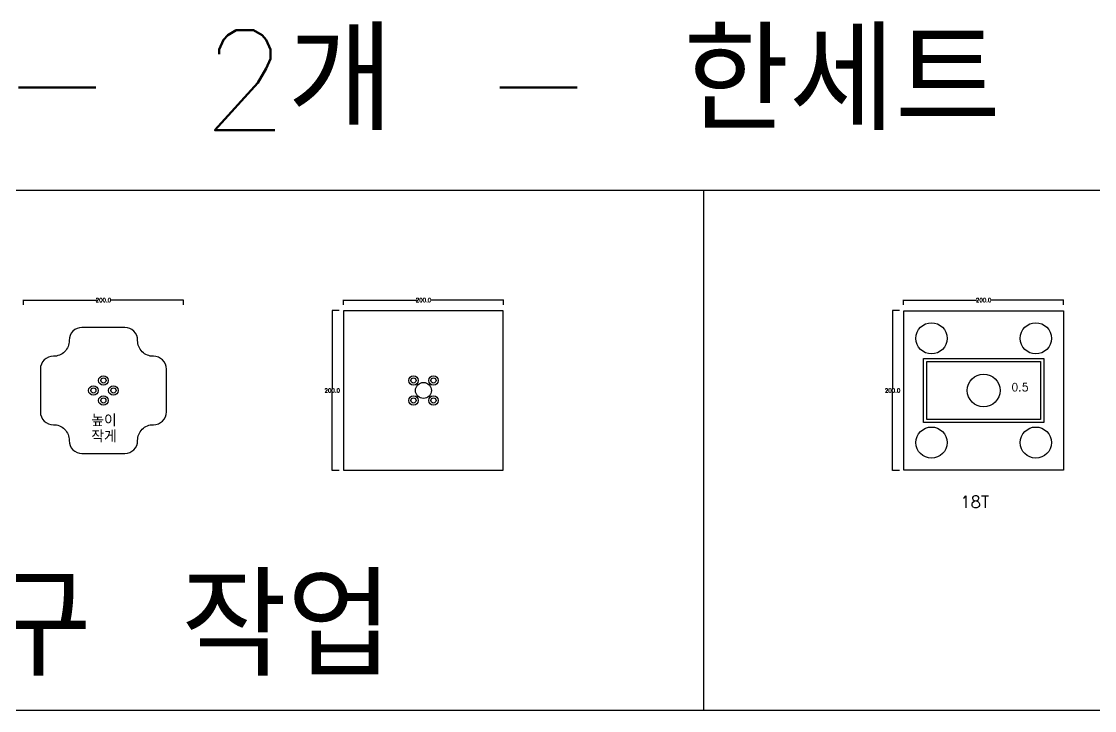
# Model space of a CAD drawing. Header units: millimetres. Extents: x 37110 to 56310, y -3510 to 5490.
# Drawn here: x 47708 to 49049, y 90 to 951 of the extents above; entities that cross this region are included whole.
import ezdxf

# ---------------------------------------------------------------- set-up
doc = ezdxf.new("R2010")
doc.units = ezdxf.units.MM
for name, color, linetype in [('TEXT', 3, 'Continuous'), ('볼트 구멍', 7, 'Continuous'), ('치구', 7, 'Continuous'), ('치수', 7, 'Continuous')]:
    doc.layers.add(name, color=color, linetype=linetype)
doc.styles.get("Standard").update_dxf_attribs({"font": 'txt.shx', "bigfont": 'whgtxt.shx'})
doc.dimstyles.get("Standard").update_dxf_attribs({"dimtxt": 7, "dimasz": 0.18, "dimexe": 0.18, "dimexo": 0.0625, "dimgap": 0.09, "dimtad": 0, "dimtih": 1, "dimtoh": 1, "dimdec": 1, "dimzin": 0, "dimdsep": 46, "dimtxsty": 'Standard', "dimcen": 0.09, "dimadec": 0, "dimazin": 0, "dimtfac": 1, "dimtdec": 1, "dimtofl": 0, "dimtmove": 0, "dimatfit": 3, "dimfxl": 0, "dimtolj": 1, "dimtzin": 0, "dimarcsym": 0})

# ---------------------------------------------------------------- blocks, each defined once
blk = doc.blocks.new('*D1746')
at = {"layer": 'Defpoints', "color": 0, "linetype": 'Continuous'}
for p in [(48104.9, 590), (48096, 390), (48104.9, 390)]:
    blk.add_point(p, dxfattribs=at)
at = {"layer": '치수', "color": 0, "linetype": 'Continuous', "lineweight": -2}
for p, q in [((48104.8, 590), (48095.8, 590)), ((48096, 589.8), (48096, 492.6)), ((48096, 390.2), (48096, 487.4)), ((48104.8, 390), (48095.8, 390))]:
    blk.add_line(p, q, dxfattribs=at)
at = {"layer": '치수', "color": 0, "linetype": 'Continuous'}
for points in [[(48095.9, 589.8), (48096, 589.8), (48096, 590)], [(48095.9, 390.2), (48096, 390.2), (48096, 390)]]:
    blk.add_solid(points, dxfattribs=at)
at = {"layer": '치수', "color": 0, "linetype": 'Continuous', "insert": (48096, 490), "char_height": 5, "attachment_point": 5}
blk.add_mtext('\\A1;200.0', dxfattribs=at)
blk = doc.blocks.new('*D1747')
at = {"layer": 'Defpoints', "color": 0, "linetype": 'Continuous'}
for p in [(48110, 597.1), (48310, 603), (48310, 597.1)]:
    blk.add_point(p, dxfattribs=at)
at = {"layer": '치수', "color": 0, "linetype": 'Continuous', "lineweight": -2}
for p, q in [((48110, 597.2), (48110, 603.2)), ((48110.2, 603), (48201.2, 603)), ((48309.8, 603), (48218.8, 603)), ((48310, 597.2), (48310, 603.2))]:
    blk.add_line(p, q, dxfattribs=at)
at = {"layer": '치수', "color": 0, "linetype": 'Continuous'}
for points in [[(48110.2, 603), (48110.2, 603), (48110, 603)], [(48309.8, 603), (48309.8, 603), (48310, 603)]]:
    blk.add_solid(points, dxfattribs=at)
at = {"layer": '치수', "color": 0, "linetype": 'Continuous', "insert": (48210, 603), "char_height": 5, "attachment_point": 5}
blk.add_mtext('\\A1;200.0', dxfattribs=at)
blk = doc.blocks.new('*D1749')
at = {"layer": 'Defpoints', "color": 0, "linetype": 'Continuous'}
for p in [(47710, 597.1), (47910, 603), (47910, 597.1)]:
    blk.add_point(p, dxfattribs=at)
at = {"layer": '치수', "color": 0, "linetype": 'Continuous', "lineweight": -2}
for p, q in [((47710, 597.2), (47710, 603.2)), ((47710.2, 603), (47801.2, 603)), ((47909.8, 603), (47818.8, 603)), ((47910, 597.2), (47910, 603.2))]:
    blk.add_line(p, q, dxfattribs=at)
at = {"layer": '치수', "color": 0, "linetype": 'Continuous'}
for points in [[(47710.2, 603), (47710.2, 603), (47710, 603)], [(47909.8, 603), (47909.8, 603), (47910, 603)]]:
    blk.add_solid(points, dxfattribs=at)
at = {"layer": '치수', "color": 0, "linetype": 'Continuous', "insert": (47810, 603), "char_height": 5, "attachment_point": 5}
blk.add_mtext('\\A1;200.0', dxfattribs=at)
blk = doc.blocks.new('*D1641')
at = {"layer": 'Defpoints', "color": 0, "linetype": 'Continuous'}
for p in [(48805.1, 590), (48796.2, 390), (48805.1, 390)]:
    blk.add_point(p, dxfattribs=at)
at = {"layer": '치수', "color": 0, "linetype": 'Continuous', "lineweight": -2}
for p, q in [((48805, 590), (48796, 590)), ((48796.2, 589.8), (48796.2, 492.6)), ((48796.2, 390.2), (48796.2, 487.4)), ((48805, 390), (48796, 390))]:
    blk.add_line(p, q, dxfattribs=at)
at = {"layer": '치수', "color": 0, "linetype": 'Continuous'}
for points in [[(48796.2, 589.8), (48796.2, 589.8), (48796.2, 590)], [(48796.2, 390.2), (48796.2, 390.2), (48796.2, 390)]]:
    blk.add_solid(points, dxfattribs=at)
at = {"layer": '치수', "color": 0, "linetype": 'Continuous', "insert": (48796.2, 490), "char_height": 5, "attachment_point": 5}
blk.add_mtext('\\A1;200.0', dxfattribs=at)
blk = doc.blocks.new('*D1642')
at = {"layer": 'Defpoints', "color": 0, "linetype": 'Continuous'}
for p in [(48810, 597.1), (49010, 603), (49010, 597.1)]:
    blk.add_point(p, dxfattribs=at)
at = {"layer": '치수', "color": 0, "linetype": 'Continuous', "lineweight": -2}
for p, q in [((48810, 597.2), (48810, 603.2)), ((48810.2, 603), (48901.2, 603)), ((49009.8, 603), (48918.8, 603)), ((49010, 597.2), (49010, 603.2))]:
    blk.add_line(p, q, dxfattribs=at)
at = {"layer": '치수', "color": 0, "linetype": 'Continuous'}
for points in [[(48810.2, 603), (48810.2, 603), (48810, 603)], [(49009.8, 603), (49009.8, 603), (49010, 603)]]:
    blk.add_solid(points, dxfattribs=at)
at = {"layer": '치수', "color": 0, "linetype": 'Continuous', "insert": (48910, 603), "char_height": 5, "attachment_point": 5}
blk.add_mtext('\\A1;200.0', dxfattribs=at)

msp = doc.modelspace()

# ---------------------------------------------------------------- linework, layer by layer
at = {"color": 1}
for p, q in [((49910, 740), (46710, 740)), ((48560, 740), (48560, 90))]:
    msp.add_line(p, q, dxfattribs=at)
at = {"color": 6}
msp.add_line((56310, 90), (37110, 90), dxfattribs=at)
at = {"color": 0}
msp.add_lwpolyline([(47731.25, 516.754), (47731.25, 463.246, 0.418345), (47747.475, 447.248, -0.42248862), (47767.248, 427.475, 0.418345), (47783.246, 411.25), (47836.754, 411.25, 0.418345), (47852.752, 427.475, -0.42248862), (47872.525, 447.248, 0.418345), (47888.75, 463.246), (47888.75, 516.754, 0.418345), (47872.525, 532.752, -0.42248862), (47852.752, 552.525, 0.418345), (47836.754, 568.75), (47783.246, 568.75, 0.418345), (47767.248, 552.525, -0.42248862), (47747.475, 532.752, 0.418345)], format="xyb", close=True, dxfattribs=at)
at = {"layer": '볼트 구멍', "color": 1}
msp.add_lwpolyline([(48834.85, 449.85), (48834.85, 530.15), (48985.15, 530.15), (48985.15, 449.85)], close=True, dxfattribs=at)
at = {"layer": '볼트 구멍', "color": 3}
msp.add_lwpolyline([(48838.85, 453.85), (48838.85, 526.15), (48981.15, 526.15), (48981.15, 453.85)], close=True, dxfattribs=at)
for centre, radius in [((48910, 490), 20.5), ((47810.002, 502.504), 3.25), ((48197.5, 502.5), 3.25), ((48210, 490), 10), ((48222.5, 502.5), 3.25), ((47797.499, 490.004), 3.25), ((47822.499, 490.004), 3.25), ((47809.997, 477.496), 3.25), ((48197.5, 477.5), 3.25), ((48222.5, 477.5), 3.25)]:
    msp.add_circle(centre, radius, dxfattribs=at)
at = {"layer": '볼트 구멍', "color": 6}
for centre in [(47810.002, 502.504), (48197.5, 502.5), (48222.5, 502.5), (47797.499, 490.004), (47809.997, 477.496), (47822.499, 490.004), (48197.5, 477.5), (48222.5, 477.5)]:
    msp.add_circle(centre, 6, dxfattribs=at)
at = {"layer": '치구'}
for points in [[(48110.25, 589.75), (48110.25, 390.25), (48309.75, 390.25), (48309.75, 589.75)], [(48810.25, 390.25), (48810.25, 589.75), (49009.75, 589.75), (49009.75, 390.25)]]:
    msp.add_lwpolyline(points, close=True, dxfattribs=at)
for centre in [(48844.85, 555.15), (48975.15, 555.15), (48844.85, 424.85), (48975.15, 424.85)]:
    msp.add_circle(centre, 19.5, dxfattribs=at)

# ---------------------------------------------------------------- texts
at = {"color": 1}
for s, p in [('높이 ', (47794.86, 445.155)), ('작게', (47794.86, 425.046))]:
    msp.add_text(s, height=15, dxfattribs=at).set_placement(p)
at = {"layer": 'TEXT', "color": 3, "linetype": 'Continuous'}
msp.add_text('F5 - 2개 - 한세트', height=125, dxfattribs=at).set_placement((47367.539, 815.154))
at = {"layer": 'TEXT', "color": 1}
msp.add_text('18T', height=15, dxfattribs=at).set_placement((48880.867, 343.39))
at = {"layer": 'TEXT', "color": 1, "linetype": 'Continuous'}
msp.add_text('통 치구 작업', height=125, dxfattribs=at).set_placement((47287.418, 133.329))
at = {"layer": '볼트 구멍', "color": 1}
msp.add_text('0.5', height=10, dxfattribs=at).set_placement((48944.735, 489.163))

# ---------------------------------------------------------------- dimensions: what is measured, and where the dimension line sits
at = {"layer": '치수', "color": 4, "linetype": 'Continuous'}
for base, p1, p2, picture, middle in [((47910, 602.99), (47710, 597.107), (47910, 597.107), '*D1749', (47810, 602.99)), ((48310, 602.99), (48110, 597.107), (48310, 597.107), '*D1747', (48210, 602.99)), ((49010, 602.99), (48810, 597.107), (49010, 597.107), '*D1642', (48910, 602.99))]:
    dim = msp.add_linear_dim(base=base, p1=p1, p2=p2, dimstyle='Standard', override={"dimtxt": 5}, dxfattribs=at)
    dim.commit()
    dim.dimension.update_dxf_attribs({"geometry": picture, "text_midpoint": middle})
for base, p1, p2, picture, middle in [((48095.954, 390), (48104.859, 590), (48104.859, 390), '*D1746', (48095.954, 490)), ((48796.204, 390), (48805.109, 590), (48805.109, 390), '*D1641', (48796.204, 490))]:
    dim = msp.add_linear_dim(base=base, p1=p1, p2=p2, angle=90, dimstyle='Standard', override={"dimtxt": 5}, dxfattribs=at)
    dim.commit()
    dim.dimension.update_dxf_attribs({"geometry": picture, "text_midpoint": middle})

doc.saveas('drawing.dxf')
